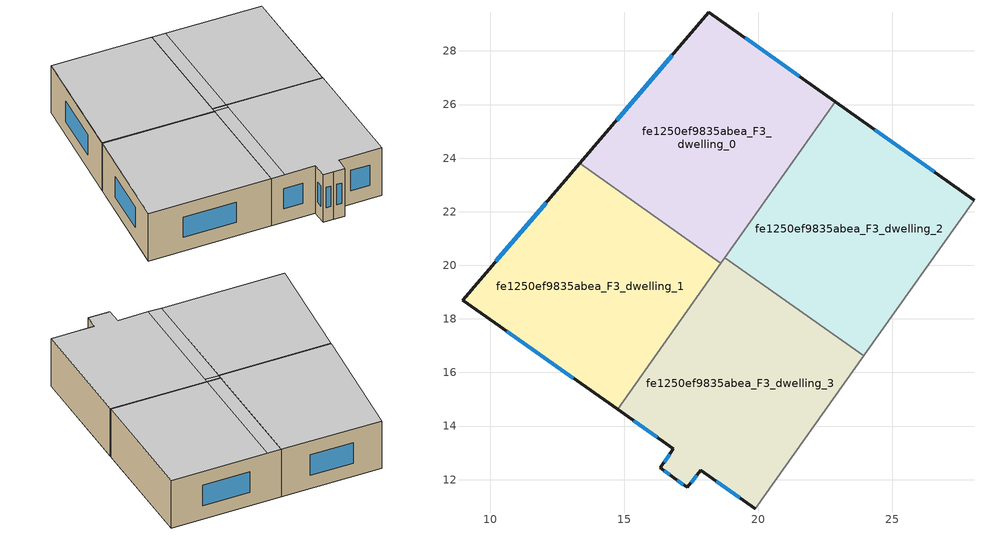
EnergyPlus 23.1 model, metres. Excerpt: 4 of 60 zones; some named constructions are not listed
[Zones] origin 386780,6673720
fe1250ef9835abea_F3_dwelling_0
 floor to fe1250ef9835abea_F2_dwelling_0 (EU_floor_Construction): 22.88,26.1 18.61,20.07 13.34,23.8 18.17,29.44 z9
 wall outside (EU_wall_Construction): 22.88,26.1 18.17,29.44 13.34,23.8 z9:12
 wall to fe1250ef9835abea_F3_dwelling_1 (EU_wall_Construction): 13.34,23.8 18.61,20.07 z9:12
 wall to fe1250ef9835abea_F3_dwelling_2 (EU_wall_Construction): 18.76,20.29 22.88,26.1 z9:12
 wall to fe1250ef9835abea_F3_dwelling_3 (EU_wall_Construction): 18.61,20.07 18.76,20.29 z9:12
 window (EU_Window_Construction): 16.79,27.83 14.72,25.41 / 21.54,27.06 19.52,28.49 z9.86:11.14
 ceiling to fe1250ef9835abea_F4_dwelling_7 (EU_floor_Construction): 18.64,20.1 22.88,26.1 18.17,29.44 13.37,23.83 z12
 ceiling to fe1250ef9835abea_F4_dwelling_6 (EU_floor_Construction): 18.61,20.07 18.64,20.1 13.37,23.83 13.34,23.8 z12
fe1250ef9835abea_F3_dwelling_1
 floor to fe1250ef9835abea_F2_dwelling_1 (EU_floor_Construction): 18.61,20.07 14.76,14.63 8.97,18.69 13.34,23.8 z9
 wall outside (EU_wall_Construction): 13.34,23.8 8.97,18.69 14.76,14.63 z9:12
 wall to fe1250ef9835abea_F3_dwelling_3 (EU_wall_Construction): 14.76,14.63 18.61,20.07 z9:12
 window (EU_Window_Construction): 12.09,22.34 10.22,20.15 / 10.62,17.53 13.1,15.79 z9.86:11.14
 ceiling to fe1250ef9835abea_F4_dwelling_6 (EU_floor_Construction): 14.76,14.63 18.61,20.07 13.34,23.8 8.97,18.69 z12
fe1250ef9835abea_F3_dwelling_2
 floor to fe1250ef9835abea_F2_dwelling_2 (EU_floor_Construction): 28.06,22.44 23.94,16.62 18.76,20.29 22.88,26.1 z9
 wall outside (EU_wall_Construction): 28.06,22.44 22.88,26.1 z9:12
 wall to fe1250ef9835abea_F3_dwelling_3 (EU_wall_Construction): 18.76,20.29 23.94,16.62 z9:12
 wall to fe1250ef9835abea_F3_dwelling_4 (EU_wall_Construction): 23.98,16.68 28.06,22.44 z9:12
 wall to fe1250ef9835abea_F3_dwelling_5 (EU_wall_Construction): 23.94,16.62 23.98,16.68 z9:12
 window (EU_Window_Construction): 26.58,23.48 24.36,25.05 z9.86:11.14
 ceiling to fe1250ef9835abea_F4_dwelling_5 (EU_floor_Construction): 23.94,16.62 28.06,22.44 23.54,25.64 19.42,19.83 z12
 ceiling to fe1250ef9835abea_F4_dwelling_7 (EU_floor_Construction): 19.42,19.82 23.54,25.64 22.88,26.1 18.76,20.29 z12
fe1250ef9835abea_F3_dwelling_3
 floor to fe1250ef9835abea_F2_dwelling_3 (EU_floor_Construction): 23.94,16.62 19.9,10.92 17.86,12.36 17.36,11.71 16.85,12.08 16.35,12.44 16.84,13.16 14.76,14.63 18.76,20.29 z9
 wall outside (EU_wall_Construction): 14.76,14.63 16.84,13.16 16.35,12.44 16.85,12.08 17.36,11.71 17.86,12.36 19.9,10.92 z9:12
 wall to fe1250ef9835abea_F3_dwelling_5 (EU_wall_Construction): 19.9,10.92 23.94,16.62 z9:12
 window (EU_Window_Construction): 16.7,12.96 16.49,12.65 / 15.35,14.21 16.25,13.58 / 18.44,11.95 19.32,11.33 / 17.5,11.89 17.72,12.17 / 16.99,11.97 17.21,11.82 / 16.49,12.34 16.7,12.18 z9.86:11.14
 ceiling to fe1250ef9835abea_F4_dwelling_4 (EU_floor_Construction): 19.9,10.92 23.94,16.62 19.42,19.82 15.41,14.17 16.84,13.16 16.35,12.44 17.36,11.71 17.86,12.36 z12
 ceiling to fe1250ef9835abea_F4_dwelling_6 (EU_floor_Construction): 15.41,14.17 19.29,19.64 18.64,20.1 14.76,14.63 z12
 ceiling to fe1250ef9835abea_F4_dwelling_7 (EU_floor_Construction): 19.29,19.64 19.42,19.82 18.76,20.29 18.64,20.1 z12
[SCHEDULE:FILE] Column Number=1; Rows to Skip at Top=0; Number of Hours of Data=8760; Column Separator=Comma; Interpolate to Timestep=No; Minutes per Item=60; Adjust Schedule for Daylight Savings=Yes
Name | File
EU_Step8_GainSchedule_fe1250ef9835abea_F6_dwelling_1_f000 | ../../schedules/fe1250ef9835abea/fe1250ef9835abea_F6_dwelling_1_f000_gain.csv
EU_Step8_GainSchedule_fe1250ef9835abea_F6_dwelling_2_f000 | ../../schedules/fe1250ef9835abea/fe1250ef9835abea_F6_dwelling_2_f000_gain.csv
EU_Step8_GainSchedule_fe1250ef9835abea_F6_dwelling_3_f000 | ../../schedules/fe1250ef9835abea/fe1250ef9835abea_F6_dwelling_3_f000_gain.csv
EU_Step8_GainSchedule_fe1250ef9835abea_F6_dwelling_4_f000 | ../../schedules/fe1250ef9835abea/fe1250ef9835abea_F6_dwelling_4_f000_gain.csv
EU_Step8_GainSchedule_fe1250ef9835abea_F6_dwelling_5_f000 | ../../schedules/fe1250ef9835abea/fe1250ef9835abea_F6_dwelling_5_f000_gain.csv
EU_Step8_GainSchedule_fe1250ef9835abea_F6_dwelling_6_f000 | ../../schedules/fe1250ef9835abea/fe1250ef9835abea_F6_dwelling_6_f000_gain.csv
EU_Step8_GainSchedule_fe1250ef9835abea_F6_dwelling_7_f000 | ../../schedules/fe1250ef9835abea/fe1250ef9835abea_F6_dwelling_7_f000_gain.csv
